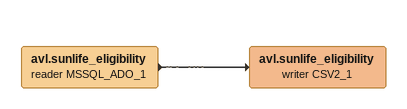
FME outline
avl.sunlife_eligibility (reader MSSQL_ADO_1)
    -> avl.sunlife_eligibility (writer CSV2_1)
avl.sunlife_eligibility (writer CSV2_1)
